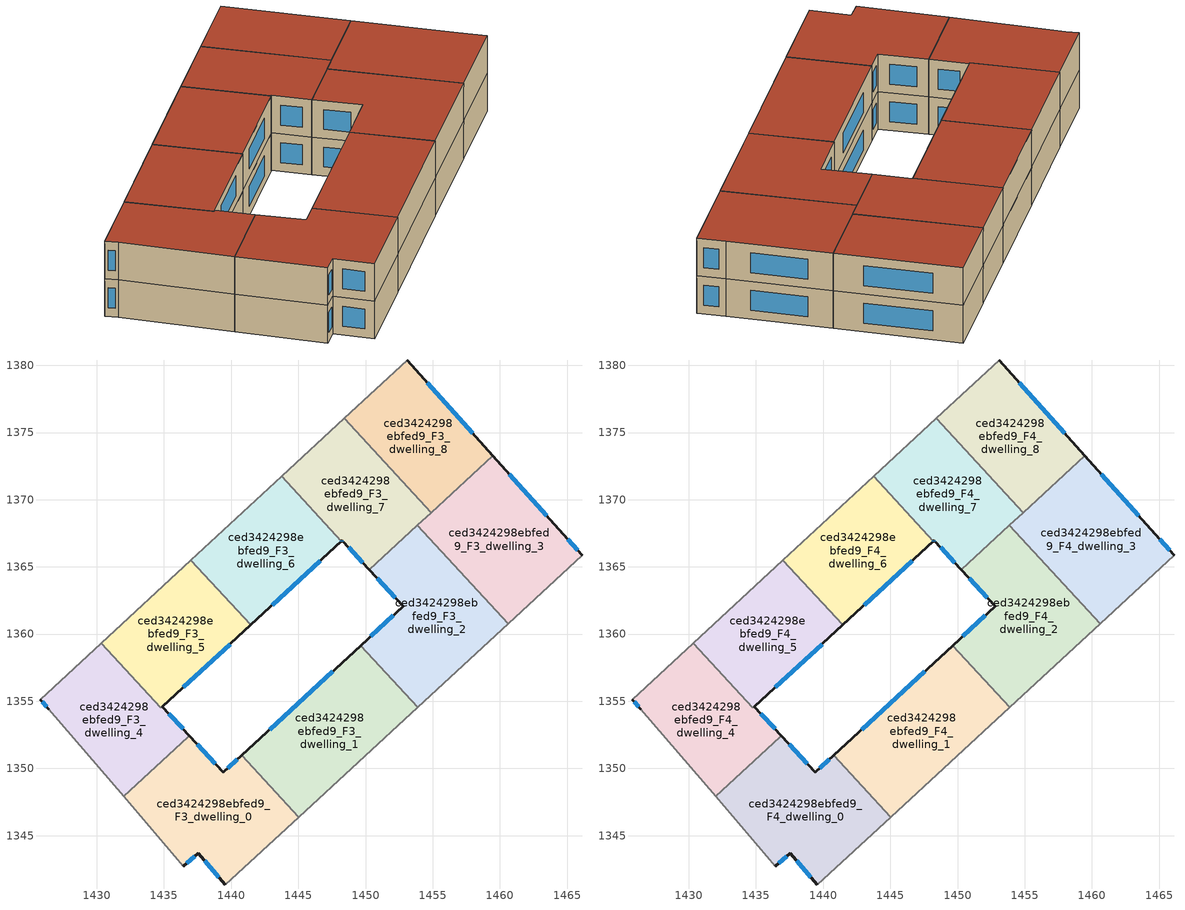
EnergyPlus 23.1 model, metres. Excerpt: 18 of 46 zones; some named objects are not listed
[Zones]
ced3424298ebfed9_F3_dwelling_0
 floor to ced3424298ebfed9_F2_dwelling_0 (EU_floor_Construction): 1440.79,1350.97 1445.02,1346.38 1439.56,1341.34 1437.56,1343.68 1436.45,1342.73 1432,1347.92 1436.78,1352.33 1436.9,1352.43 1439.42,1349.71 z9
 wall outside (EU_wall_Construction): 1436.45,1342.73 1437.56,1343.68 1439.56,1341.34 / 1440.79,1350.97 1439.42,1349.71 1436.9,1352.43 z9:12
 wall to ced3424298ebfed9_F3_dwelling_1 (EU_wall_Construction): 1445.02,1346.38 1440.79,1350.97 z9:12
 wall adiabatic (EU_wall_Construction): 1439.56,1341.34 1445.02,1346.38 / 1432,1347.92 1436.45,1342.73 z9:12
 wall to ced3424298ebfed9_F3_dwelling_4 (EU_wall_Construction): 1436.9,1352.43 1436.78,1352.33 1432,1347.92 z9:12
 window (EU_Window_Construction): 1438.03,1343.13 1439.09,1341.89 / 1436.71,1342.95 1437.3,1343.45 / 1438.83,1350.35 1437.49,1351.79 / 1440.47,1350.68 1439.74,1350.01 z9.7:11.3
ced3424298ebfed9_F3_dwelling_1
 floor to ced3424298ebfed9_F2_dwelling_1 (EU_floor_Construction): 1449.64,1359.15 1453.88,1354.56 1445.02,1346.38 1440.79,1350.97 z9
 wall outside (EU_wall_Construction): 1449.64,1359.15 1440.79,1350.97 z9:12
 wall to ced3424298ebfed9_F3_dwelling_2 (EU_wall_Construction): 1453.88,1354.56 1449.64,1359.15 z9:12
 wall adiabatic (EU_wall_Construction): 1445.02,1346.38 1453.88,1354.56 z9:12
 window (EU_Window_Construction): 1447.56,1357.23 1442.86,1352.89 z9.7:11.3
ced3424298ebfed9_F3_dwelling_2
 floor to ced3424298ebfed9_F2_dwelling_2 (EU_floor_Construction): 1453.85,1368.09 1460.61,1360.78 1453.88,1354.56 1449.64,1359.15 1452.81,1362.08 1450.28,1364.79 z9
 wall outside (EU_wall_Construction): 1450.28,1364.79 1452.81,1362.08 1449.64,1359.15 z9:12
 wall to ced3424298ebfed9_F3_dwelling_3 (EU_wall_Construction): 1460.61,1360.78 1453.85,1368.09 z9:12
 wall adiabatic (EU_wall_Construction): 1453.88,1354.56 1460.61,1360.78 z9:12
 wall to ced3424298ebfed9_F3_dwelling_7 (EU_wall_Construction): 1453.85,1368.09 1450.28,1364.79 z9:12
 window (EU_Window_Construction): 1452.06,1361.39 1450.38,1359.84 / 1450.88,1364.16 1452.21,1362.72 z9.7:11.3
ced3424298ebfed9_F3_dwelling_3
 floor to ced3424298ebfed9_F2_dwelling_3 (EU_floor_Construction): 1464.7,1367.42 1466.11,1365.85 1460.61,1360.78 1453.85,1368.09 1459.47,1373.28 z9
 wall outside (EU_wall_Construction): 1466.11,1365.85 1464.7,1367.42 1459.47,1373.28 z9:12
 wall adiabatic (EU_wall_Construction): 1460.61,1360.78 1466.11,1365.85 z9:12
 wall to ced3424298ebfed9_F3_dwelling_8 (EU_wall_Construction): 1459.47,1373.28 1454.88,1369.04 z9:12
 wall to ced3424298ebfed9_F3_dwelling_7 (EU_wall_Construction): 1454.88,1369.04 1453.86,1368.09 z9:12
 window (EU_Window_Construction): 1463.47,1368.8 1460.7,1371.9 / 1465.78,1366.22 1465.03,1367.05 z9.7:11.3
ced3424298ebfed9_F3_dwelling_4
 floor to ced3424298ebfed9_F2_dwelling_4 (EU_floor_Construction): 1434.88,1354.6 1436.9,1352.43 1436.78,1352.33 1432,1347.92 1426.44,1354.41 1425.78,1355.12 1430.32,1359.32 1434.78,1354.5 z9
 wall outside (EU_wall_Construction): 1425.78,1355.12 1426.44,1354.41 / 1436.9,1352.43 1434.88,1354.6 z9:12
 wall adiabatic (EU_wall_Construction): 1426.44,1354.41 1432,1347.92 / 1430.32,1359.32 1425.78,1355.12 z9:12
 wall to ced3424298ebfed9_F3_dwelling_5 (EU_wall_Construction): 1434.88,1354.6 1434.78,1354.5 1430.32,1359.32 z9:12
 window (EU_Window_Construction): 1425.93,1354.96 1426.29,1354.58 / 1436.42,1352.94 1435.35,1354.09 z9.7:11.3
ced3424298ebfed9_F3_dwelling_5
 floor to ced3424298ebfed9_F2_dwelling_5 (EU_floor_Construction): 1437.01,1365.51 1441.47,1360.68 1434.78,1354.5 1430.32,1359.32 z9
 wall outside (EU_wall_Construction): 1434.88,1354.6 1441.47,1360.68 z9:12
 wall adiabatic (EU_wall_Construction): 1437.01,1365.51 1430.32,1359.32 z9:12
 wall to ced3424298ebfed9_F3_dwelling_6 (EU_wall_Construction): 1441.47,1360.68 1437.01,1365.51 z9:12
 window (EU_Window_Construction): 1436.43,1356.03 1439.92,1359.25 z9.7:11.3
ced3424298ebfed9_F3_dwelling_6
 floor to ced3424298ebfed9_F2_dwelling_6 (EU_floor_Construction): 1443.76,1371.74 1448.21,1366.91 1441.47,1360.68 1437.01,1365.51 z9
 wall outside (EU_wall_Construction): 1441.47,1360.68 1448.21,1366.91 z9:12
 wall adiabatic (EU_wall_Construction): 1443.76,1371.74 1437.01,1365.51 z9:12
 wall to ced3424298ebfed9_F3_dwelling_7 (EU_wall_Construction): 1448.21,1366.91 1443.76,1371.74 z9:12
 window (EU_Window_Construction): 1443.05,1362.15 1446.63,1365.45 z9.7:11.3
ced3424298ebfed9_F3_dwelling_7
 floor to ced3424298ebfed9_F2_dwelling_7 (EU_floor_Construction): 1448.42,1376.04 1454.88,1369.04 1450.28,1364.79 1448.26,1366.96 1448.21,1366.91 1443.76,1371.74 z9
 wall outside (EU_wall_Construction): 1448.21,1366.91 1448.26,1366.96 1450.28,1364.79 z9:12
 wall adiabatic (EU_wall_Construction): 1448.42,1376.04 1443.76,1371.74 z9:12
 wall to ced3424298ebfed9_F3_dwelling_8 (EU_wall_Construction): 1454.88,1369.04 1448.42,1376.04 z9:12
 window (EU_Window_Construction): 1448.74,1366.45 1449.81,1365.3 / 1448.22,1366.92 1448.25,1366.95 z9.7:11.3
ced3424298ebfed9_F3_dwelling_8
 floor to ced3424298ebfed9_F2_dwelling_8 (EU_floor_Construction): 1453.12,1380.39 1459.47,1373.28 1454.88,1369.04 1448.42,1376.04 z9
 wall outside (EU_wall_Construction): 1459.47,1373.28 1453.12,1380.39 z9:12
 wall adiabatic (EU_wall_Construction): 1453.12,1380.39 1448.42,1376.04 z9:12
 window (EU_Window_Construction): 1457.98,1374.95 1454.61,1378.72 z9.7:11.3
ced3424298ebfed9_F4_dwelling_0
 floor to ced3424298ebfed9_F3_dwelling_0 (EU_floor_Construction): 1440.79,1350.97 1445.02,1346.38 1439.56,1341.34 1437.56,1343.68 1436.45,1342.73 1432,1347.92 1436.78,1352.33 1436.9,1352.43 1439.42,1349.71 z12
 wall outside (EU_wall_Construction): 1436.45,1342.73 1437.56,1343.68 1439.56,1341.34 / 1440.79,1350.97 1439.42,1349.71 1436.9,1352.43 z12:15
 wall to ced3424298ebfed9_F4_dwelling_1 (EU_wall_Construction): 1445.02,1346.38 1440.79,1350.97 z12:15
 wall adiabatic (EU_wall_Construction): 1439.56,1341.34 1445.02,1346.38 / 1432,1347.92 1436.45,1342.73 z12:15
 wall to ced3424298ebfed9_F4_dwelling_4 (EU_wall_Construction): 1436.9,1352.43 1436.78,1352.33 1432,1347.92 z12:15
 window (EU_Window_Construction): 1438.03,1343.13 1439.09,1341.89 / 1436.71,1342.95 1437.3,1343.45 / 1438.83,1350.35 1437.49,1351.79 / 1440.47,1350.68 1439.74,1350.01 z12.7:14.3
 roof outside (EU_roof_Construction): 1445.02,1346.38 1440.79,1350.97 1439.42,1349.71 1436.9,1352.43 1436.78,1352.33 1432,1347.92 1436.45,1342.73 1437.56,1343.68 1439.56,1341.34 z15
ced3424298ebfed9_F4_dwelling_1
 floor to ced3424298ebfed9_F3_dwelling_1 (EU_floor_Construction): 1449.64,1359.15 1453.88,1354.56 1445.02,1346.38 1440.79,1350.97 z12
 wall outside (EU_wall_Construction): 1449.64,1359.15 1440.79,1350.97 z12:15
 wall to ced3424298ebfed9_F4_dwelling_2 (EU_wall_Construction): 1453.88,1354.56 1449.64,1359.15 z12:15
 wall adiabatic (EU_wall_Construction): 1445.02,1346.38 1453.88,1354.56 z12:15
 window (EU_Window_Construction): 1447.56,1357.23 1442.86,1352.89 z12.7:14.3
 roof outside (EU_roof_Construction): 1453.88,1354.56 1449.64,1359.15 1440.79,1350.97 1445.02,1346.38 z15
ced3424298ebfed9_F4_dwelling_2
 floor to ced3424298ebfed9_F3_dwelling_2 (EU_floor_Construction): 1453.85,1368.09 1460.61,1360.78 1453.88,1354.56 1449.64,1359.15 1452.81,1362.08 1450.28,1364.79 z12
 wall outside (EU_wall_Construction): 1450.28,1364.79 1452.81,1362.08 1449.64,1359.15 z12:15
 wall to ced3424298ebfed9_F4_dwelling_3 (EU_wall_Construction): 1460.61,1360.78 1453.85,1368.09 z12:15
 wall adiabatic (EU_wall_Construction): 1453.88,1354.56 1460.61,1360.78 z12:15
 wall to ced3424298ebfed9_F4_dwelling_7 (EU_wall_Construction): 1453.85,1368.09 1450.28,1364.79 z12:15
 window (EU_Window_Construction): 1452.06,1361.39 1450.38,1359.84 / 1450.88,1364.16 1452.21,1362.72 z12.7:14.3
 roof outside (EU_roof_Construction): 1460.61,1360.78 1453.85,1368.09 1450.28,1364.79 1452.81,1362.08 1449.64,1359.15 1453.88,1354.56 z15
ced3424298ebfed9_F4_dwelling_3
 floor to ced3424298ebfed9_F3_dwelling_3 (EU_floor_Construction): 1464.7,1367.42 1466.11,1365.85 1460.61,1360.78 1453.85,1368.09 1459.47,1373.28 z12
 wall outside (EU_wall_Construction): 1466.11,1365.85 1464.7,1367.42 1459.47,1373.28 z12:15
 wall adiabatic (EU_wall_Construction): 1460.61,1360.78 1466.11,1365.85 z12:15
 wall to ced3424298ebfed9_F4_dwelling_8 (EU_wall_Construction): 1459.47,1373.28 1454.88,1369.04 z12:15
 wall to ced3424298ebfed9_F4_dwelling_7 (EU_wall_Construction): 1454.88,1369.04 1453.86,1368.09 z12:15
 window (EU_Window_Construction): 1463.47,1368.8 1460.7,1371.9 / 1465.78,1366.22 1465.03,1367.05 z12.7:14.3
 roof outside (EU_roof_Construction): 1466.11,1365.85 1464.7,1367.42 1459.47,1373.28 1453.85,1368.09 1460.61,1360.78 z15
ced3424298ebfed9_F4_dwelling_4
 floor to ced3424298ebfed9_F3_dwelling_4 (EU_floor_Construction): 1434.88,1354.6 1436.9,1352.43 1436.78,1352.33 1432,1347.92 1426.44,1354.41 1425.78,1355.12 1430.32,1359.32 1434.78,1354.5 z12
 wall outside (EU_wall_Construction): 1425.78,1355.12 1426.44,1354.41 / 1436.9,1352.43 1434.88,1354.6 z12:15
 wall adiabatic (EU_wall_Construction): 1426.44,1354.41 1432,1347.92 / 1430.32,1359.32 1425.78,1355.12 z12:15
 wall to ced3424298ebfed9_F4_dwelling_5 (EU_wall_Construction): 1434.88,1354.6 1434.78,1354.5 1430.32,1359.32 z12:15
 window (EU_Window_Construction): 1425.93,1354.96 1426.29,1354.58 / 1436.42,1352.94 1435.35,1354.09 z12.7:14.3
 roof outside (EU_roof_Construction): 1436.78,1352.33 1436.9,1352.43 1434.88,1354.6 1434.78,1354.5 1430.32,1359.32 1425.78,1355.12 1426.44,1354.41 1432,1347.92 z15
ced3424298ebfed9_F4_dwelling_5
 floor to ced3424298ebfed9_F3_dwelling_5 (EU_floor_Construction): 1437.01,1365.51 1441.47,1360.68 1434.78,1354.5 1430.32,1359.32 z12
 wall outside (EU_wall_Construction): 1434.88,1354.6 1441.47,1360.68 z12:15
 wall adiabatic (EU_wall_Construction): 1437.01,1365.51 1430.32,1359.32 z12:15
 wall to ced3424298ebfed9_F4_dwelling_6 (EU_wall_Construction): 1441.47,1360.68 1437.01,1365.51 z12:15
 window (EU_Window_Construction): 1436.43,1356.03 1439.92,1359.25 z12.7:14.3
 roof outside (EU_roof_Construction): 1441.47,1360.68 1437.01,1365.51 1430.32,1359.32 1434.78,1354.5 z15
ced3424298ebfed9_F4_dwelling_6
 floor to ced3424298ebfed9_F3_dwelling_6 (EU_floor_Construction): 1443.76,1371.74 1448.21,1366.91 1441.47,1360.68 1437.01,1365.51 z12
 wall outside (EU_wall_Construction): 1441.47,1360.68 1448.21,1366.91 z12:15
 wall adiabatic (EU_wall_Construction): 1443.76,1371.74 1437.01,1365.51 z12:15
 wall to ced3424298ebfed9_F4_dwelling_7 (EU_wall_Construction): 1448.21,1366.91 1443.76,1371.74 z12:15
 window (EU_Window_Construction): 1443.05,1362.15 1446.63,1365.45 z12.7:14.3
 roof outside (EU_roof_Construction): 1448.21,1366.91 1443.76,1371.74 1437.01,1365.51 1441.47,1360.68 z15
ced3424298ebfed9_F4_dwelling_7
 floor to ced3424298ebfed9_F3_dwelling_7 (EU_floor_Construction): 1448.42,1376.04 1454.88,1369.04 1450.28,1364.79 1448.26,1366.96 1448.21,1366.91 1443.76,1371.74 z12
 wall outside (EU_wall_Construction): 1448.21,1366.91 1448.26,1366.96 1450.28,1364.79 z12:15
 wall adiabatic (EU_wall_Construction): 1448.42,1376.04 1443.76,1371.74 z12:15
 wall to ced3424298ebfed9_F4_dwelling_8 (EU_wall_Construction): 1454.88,1369.04 1448.42,1376.04 z12:15
 window (EU_Window_Construction): 1448.74,1366.45 1449.81,1365.3 / 1448.22,1366.92 1448.25,1366.95 z12.7:14.3
 roof outside (EU_roof_Construction): 1454.88,1369.04 1448.42,1376.04 1443.76,1371.74 1448.21,1366.91 1448.26,1366.96 1450.28,1364.79 z15
ced3424298ebfed9_F4_dwelling_8
 floor to ced3424298ebfed9_F3_dwelling_8 (EU_floor_Construction): 1453.12,1380.39 1459.47,1373.28 1454.88,1369.04 1448.42,1376.04 z12
 wall outside (EU_wall_Construction): 1459.47,1373.28 1453.12,1380.39 z12:15
 wall adiabatic (EU_wall_Construction): 1453.12,1380.39 1448.42,1376.04 z12:15
 window (EU_Window_Construction): 1457.98,1374.95 1454.61,1378.72 z12.7:14.3
 roof outside (EU_roof_Construction): 1459.47,1373.28 1453.12,1380.39 1448.42,1376.04 1454.88,1369.04 z15
[Building]
EU S2 Campaign: North Axis=0; Terrain=City; Solar Distribution=FullExterior
[Site:Location]
Budapest.Ferenc.Liszt.Intl.AP: Latitude=47.437; Longitude=19.256; Time Zone=1; Elevation=185
[SizingPeriod:WeatherFileDays]
AnnualSizingPeriod: Begin Month=1; Begin Day of Month=1; End Month=12; End Day of Month=31; Day of Week for Start Day=Monday; Use Weather File Daylight Saving Period=No; Use Weather File Rain and Snow Indicators=No
[MATERIAL]
EU_InternalMass_Material: Roughness=MediumRough; Thickness=0.1; Conductivity=1; Density=1800; Specific Heat=900; Thermal Absorptance=0.9; Solar Absorptance=0.7; Visible Absorptance=0.7
[MATERIAL:NOMASS] Roughness=MediumRough; Thermal Absorptance=0.9; Solar Absorptance=0.7; Visible Absorptance=0.7
Name | Thermal Resistance
EU_wall_NoMass | 0.832559
EU_roof_NoMass | 1.39638
EU_floor_NoMass | 0.872794
[WINDOWMATERIAL:SIMPLEGLAZINGSYSTEM]
EU_Window_SimpleGlazing: UFactor=2.79869; Solar Heat Gain Coefficient=0.75; Visible Transmittance=0.75
[CONSTRUCTION]
EU_wall_Construction: EU_wall_NoMass
EU_roof_Construction: EU_roof_NoMass
EU_floor_Construction: EU_floor_NoMass
EU_Window_Construction: EU_Window_SimpleGlazing
EU_InternalMass_Construction: EU_InternalMass_Material
[ZONE] Type=1; Multiplier=1; Ceiling Height=autocalculate; Floor Area=autocalculate; Part of Total Floor Area=Yes
Name | Volume
ced3424298ebfed9_F3_dwelling_0; ced3424298ebfed9_F4_dwelling_0 | 225.953
ced3424298ebfed9_F3_dwelling_1; ced3424298ebfed9_F4_dwelling_1 | 225.918
ced3424298ebfed9_F3_dwelling_2; ced3424298ebfed9_F4_dwelling_2 | 225.948
ced3424298ebfed9_F3_dwelling_3; ced3424298ebfed9_F4_dwelling_3 | 225.967
ced3424298ebfed9_F3_dwelling_4; ced3424298ebfed9_F4_dwelling_4 | 182.092
ced3424298ebfed9_F3_dwelling_5; ced3424298ebfed9_F4_dwelling_5 | 179.446
ced3424298ebfed9_F3_dwelling_6; ced3424298ebfed9_F4_dwelling_6 | 180.765
ced3424298ebfed9_F3_dwelling_7; ced3424298ebfed9_F4_dwelling_7 | 180.773
ced3424298ebfed9_F3_dwelling_8; ced3424298ebfed9_F4_dwelling_8 | 180.776
[INTERNALMASS] Construction=EU_InternalMass_Construction
Name | Zone or ZoneList | Surface Area
ced3424298ebfed9_F3_dwelling_0_EU_InternalMass | ced3424298ebfed9_F3_dwelling_0 | 75.3175
ced3424298ebfed9_F3_dwelling_1_EU_InternalMass | ced3424298ebfed9_F3_dwelling_1 | 75.3059
ced3424298ebfed9_F3_dwelling_2_EU_InternalMass | ced3424298ebfed9_F3_dwelling_2 | 75.316
ced3424298ebfed9_F3_dwelling_3_EU_InternalMass | ced3424298ebfed9_F3_dwelling_3 | 75.3223
ced3424298ebfed9_F3_dwelling_4_EU_InternalMass | ced3424298ebfed9_F3_dwelling_4 | 60.6972
ced3424298ebfed9_F3_dwelling_5_EU_InternalMass | ced3424298ebfed9_F3_dwelling_5 | 59.8206
ced3424298ebfed9_F3_dwelling_6_EU_InternalMass | ced3424298ebfed9_F3_dwelling_6 | 60.2551
ced3424298ebfed9_F3_dwelling_7_EU_InternalMass | ced3424298ebfed9_F3_dwelling_7 | 60.2576
ced3424298ebfed9_F3_dwelling_8_EU_InternalMass | ced3424298ebfed9_F3_dwelling_8 | 60.2585
ced3424298ebfed9_F4_dwelling_0_EU_InternalMass | ced3424298ebfed9_F4_dwelling_0 | 75.3175
ced3424298ebfed9_F4_dwelling_1_EU_InternalMass | ced3424298ebfed9_F4_dwelling_1 | 75.3059
ced3424298ebfed9_F4_dwelling_2_EU_InternalMass | ced3424298ebfed9_F4_dwelling_2 | 75.316
ced3424298ebfed9_F4_dwelling_3_EU_InternalMass | ced3424298ebfed9_F4_dwelling_3 | 75.3223
ced3424298ebfed9_F4_dwelling_4_EU_InternalMass | ced3424298ebfed9_F4_dwelling_4 | 60.6972
ced3424298ebfed9_F4_dwelling_5_EU_InternalMass | ced3424298ebfed9_F4_dwelling_5 | 59.8206
ced3424298ebfed9_F4_dwelling_6_EU_InternalMass | ced3424298ebfed9_F4_dwelling_6 | 60.2551
ced3424298ebfed9_F4_dwelling_7_EU_InternalMass | ced3424298ebfed9_F4_dwelling_7 | 60.2576
ced3424298ebfed9_F4_dwelling_8_EU_InternalMass | ced3424298ebfed9_F4_dwelling_8 | 60.2585
[OTHEREQUIPMENT] Fuel Type=Electricity; Design Level Calculation Method=Watts/Area; Power per Zone Floor Area=1; Fraction Latent=0; Fraction Radiant=0; Fraction Lost=0; Carbon Dioxide Generation Rate=0; EndUse Subcategory=EU_Step8_InternalGains
Name | Zone or ZoneList or Space or SpaceList | Schedule
EU_Step8_InternalGain_ced3424298ebfed9_F3_dwelling_0_f000 | ced3424298ebfed9_F3_dwelling_0 | EU_Step8_GainSchedule_ced3424298ebfed9_F3_dwelling_0_f000
EU_Step8_InternalGain_ced3424298ebfed9_F3_dwelling_1_f000 | ced3424298ebfed9_F3_dwelling_1 | EU_Step8_GainSchedule_ced3424298ebfed9_F3_dwelling_1_f000
EU_Step8_InternalGain_ced3424298ebfed9_F3_dwelling_2_f000 | ced3424298ebfed9_F3_dwelling_2 | EU_Step8_GainSchedule_ced3424298ebfed9_F3_dwelling_2_f000
EU_Step8_InternalGain_ced3424298ebfed9_F3_dwelling_3_f000 | ced3424298ebfed9_F3_dwelling_3 | EU_Step8_GainSchedule_ced3424298ebfed9_F3_dwelling_3_f000
EU_Step8_InternalGain_ced3424298ebfed9_F3_dwelling_4_f000 | ced3424298ebfed9_F3_dwelling_4 | EU_Step8_GainSchedule_ced3424298ebfed9_F3_dwelling_4_f000
EU_Step8_InternalGain_ced3424298ebfed9_F3_dwelling_5_f000 | ced3424298ebfed9_F3_dwelling_5 | EU_Step8_GainSchedule_ced3424298ebfed9_F3_dwelling_5_f000
EU_Step8_InternalGain_ced3424298ebfed9_F3_dwelling_6_f000 | ced3424298ebfed9_F3_dwelling_6 | EU_Step8_GainSchedule_ced3424298ebfed9_F3_dwelling_6_f000
EU_Step8_InternalGain_ced3424298ebfed9_F3_dwelling_7_f000 | ced3424298ebfed9_F3_dwelling_7 | EU_Step8_GainSchedule_ced3424298ebfed9_F3_dwelling_7_f000
EU_Step8_InternalGain_ced3424298ebfed9_F3_dwelling_8_f000 | ced3424298ebfed9_F3_dwelling_8 | EU_Step8_GainSchedule_ced3424298ebfed9_F3_dwelling_8_f000
EU_Step8_InternalGain_ced3424298ebfed9_F4_dwelling_0_f000 | ced3424298ebfed9_F4_dwelling_0 | EU_Step8_GainSchedule_ced3424298ebfed9_F4_dwelling_0_f000
EU_Step8_InternalGain_ced3424298ebfed9_F4_dwelling_1_f000 | ced3424298ebfed9_F4_dwelling_1 | EU_Step8_GainSchedule_ced3424298ebfed9_F4_dwelling_1_f000
EU_Step8_InternalGain_ced3424298ebfed9_F4_dwelling_2_f000 | ced3424298ebfed9_F4_dwelling_2 | EU_Step8_GainSchedule_ced3424298ebfed9_F4_dwelling_2_f000
EU_Step8_InternalGain_ced3424298ebfed9_F4_dwelling_3_f000 | ced3424298ebfed9_F4_dwelling_3 | EU_Step8_GainSchedule_ced3424298ebfed9_F4_dwelling_3_f000
EU_Step8_InternalGain_ced3424298ebfed9_F4_dwelling_4_f000 | ced3424298ebfed9_F4_dwelling_4 | EU_Step8_GainSchedule_ced3424298ebfed9_F4_dwelling_4_f000
EU_Step8_InternalGain_ced3424298ebfed9_F4_dwelling_5_f000 | ced3424298ebfed9_F4_dwelling_5 | EU_Step8_GainSchedule_ced3424298ebfed9_F4_dwelling_5_f000
EU_Step8_InternalGain_ced3424298ebfed9_F4_dwelling_6_f000 | ced3424298ebfed9_F4_dwelling_6 | EU_Step8_GainSchedule_ced3424298ebfed9_F4_dwelling_6_f000
EU_Step8_InternalGain_ced3424298ebfed9_F4_dwelling_7_f000 | ced3424298ebfed9_F4_dwelling_7 | EU_Step8_GainSchedule_ced3424298ebfed9_F4_dwelling_7_f000
EU_Step8_InternalGain_ced3424298ebfed9_F4_dwelling_8_f000 | ced3424298ebfed9_F4_dwelling_8 | EU_Step8_GainSchedule_ced3424298ebfed9_F4_dwelling_8_f000
[ZONEVENTILATION:DESIGNFLOWRATE] Schedule=EU_AlwaysOn; Design Flow Rate Calculation Method=AirChanges/Hour; Air Changes per Hour=0.475469; Ventilation Type=Natural; Fan Pressure Rise=0; Fan Total Efficiency=1; Constant Term Coefficient=1; Temperature Term Coefficient=0; Velocity Term Coefficient=0; Velocity Squared Term Coefficient=0; Minimum Indoor Temperature=-100; Maximum Indoor Temperature=100; Delta Temperature=-100; Minimum Outdoor Temperature=-100; Maximum Outdoor Temperature=100; Maximum Wind Speed=40
Name | Zone or ZoneList or Space or SpaceList
EU_ConstantAir_ced3424298ebfed9_F3_dwelling_0 | ced3424298ebfed9_F3_dwelling_0
EU_ConstantAir_ced3424298ebfed9_F3_dwelling_1 | ced3424298ebfed9_F3_dwelling_1
EU_ConstantAir_ced3424298ebfed9_F3_dwelling_2 | ced3424298ebfed9_F3_dwelling_2
EU_ConstantAir_ced3424298ebfed9_F3_dwelling_3 | ced3424298ebfed9_F3_dwelling_3
EU_ConstantAir_ced3424298ebfed9_F3_dwelling_4 | ced3424298ebfed9_F3_dwelling_4
EU_ConstantAir_ced3424298ebfed9_F3_dwelling_5 | ced3424298ebfed9_F3_dwelling_5
EU_ConstantAir_ced3424298ebfed9_F3_dwelling_6 | ced3424298ebfed9_F3_dwelling_6
EU_ConstantAir_ced3424298ebfed9_F3_dwelling_7 | ced3424298ebfed9_F3_dwelling_7
EU_ConstantAir_ced3424298ebfed9_F3_dwelling_8 | ced3424298ebfed9_F3_dwelling_8
EU_ConstantAir_ced3424298ebfed9_F4_dwelling_0 | ced3424298ebfed9_F4_dwelling_0
EU_ConstantAir_ced3424298ebfed9_F4_dwelling_1 | ced3424298ebfed9_F4_dwelling_1
EU_ConstantAir_ced3424298ebfed9_F4_dwelling_2 | ced3424298ebfed9_F4_dwelling_2
EU_ConstantAir_ced3424298ebfed9_F4_dwelling_3 | ced3424298ebfed9_F4_dwelling_3
EU_ConstantAir_ced3424298ebfed9_F4_dwelling_4 | ced3424298ebfed9_F4_dwelling_4
EU_ConstantAir_ced3424298ebfed9_F4_dwelling_5 | ced3424298ebfed9_F4_dwelling_5
EU_ConstantAir_ced3424298ebfed9_F4_dwelling_6 | ced3424298ebfed9_F4_dwelling_6
EU_ConstantAir_ced3424298ebfed9_F4_dwelling_7 | ced3424298ebfed9_F4_dwelling_7
EU_ConstantAir_ced3424298ebfed9_F4_dwelling_8 | ced3424298ebfed9_F4_dwelling_8
[HVACTEMPLATE:ZONE:IDEALLOADSAIRSYSTEM] System Availability Schedule=EU_AlwaysOn; Maximum Heating Supply Air Temperature=50; Minimum Cooling Supply Air Temperature=13; Maximum Heating Supply Air Humidity Ratio=0.0156; Minimum Cooling Supply Air Humidity Ratio=0.0077; Heating Limit=NoLimit; Cooling Limit=NoLimit; Heating Availability Schedule=EU_AlwaysOn; Cooling Availability Schedule=EU_CoolingOff; Dehumidification Control Type=ConstantSensibleHeatRatio; Cooling Sensible Heat Ratio=0.7; Dehumidification Setpoint=60; Humidification Control Type=None; Humidification Setpoint=30; Outdoor Air Method=None; Outdoor Air Flow Rate per Person=0.00944; Outdoor Air Flow Rate per Zone Floor Area=0; Outdoor Air Flow Rate per Zone=0; Demand Controlled Ventilation Type=None; Outdoor Air Economizer Type=NoEconomizer; Heat Recovery Type=None; Sensible Heat Recovery Effectiveness=0.7; Latent Heat Recovery Effectiveness=0.65
Name | Template Thermostat
ced3424298ebfed9_F3_dwelling_0 | EU_HeatOnly_ced3424298ebfed9_F3_dwelling_0
ced3424298ebfed9_F3_dwelling_1 | EU_HeatOnly_ced3424298ebfed9_F3_dwelling_1
ced3424298ebfed9_F3_dwelling_2 | EU_HeatOnly_ced3424298ebfed9_F3_dwelling_2
ced3424298ebfed9_F3_dwelling_3 | EU_HeatOnly_ced3424298ebfed9_F3_dwelling_3
ced3424298ebfed9_F3_dwelling_4 | EU_HeatOnly_ced3424298ebfed9_F3_dwelling_4
ced3424298ebfed9_F3_dwelling_5 | EU_HeatOnly_ced3424298ebfed9_F3_dwelling_5
ced3424298ebfed9_F3_dwelling_6 | EU_HeatOnly_ced3424298ebfed9_F3_dwelling_6
ced3424298ebfed9_F3_dwelling_7 | EU_HeatOnly_ced3424298ebfed9_F3_dwelling_7
ced3424298ebfed9_F3_dwelling_8 | EU_HeatOnly_ced3424298ebfed9_F3_dwelling_8
ced3424298ebfed9_F4_dwelling_0 | EU_HeatOnly_ced3424298ebfed9_F4_dwelling_0
ced3424298ebfed9_F4_dwelling_1 | EU_HeatOnly_ced3424298ebfed9_F4_dwelling_1
ced3424298ebfed9_F4_dwelling_2 | EU_HeatOnly_ced3424298ebfed9_F4_dwelling_2
ced3424298ebfed9_F4_dwelling_3 | EU_HeatOnly_ced3424298ebfed9_F4_dwelling_3
ced3424298ebfed9_F4_dwelling_4 | EU_HeatOnly_ced3424298ebfed9_F4_dwelling_4
ced3424298ebfed9_F4_dwelling_5 | EU_HeatOnly_ced3424298ebfed9_F4_dwelling_5
ced3424298ebfed9_F4_dwelling_6 | EU_HeatOnly_ced3424298ebfed9_F4_dwelling_6
ced3424298ebfed9_F4_dwelling_7 | EU_HeatOnly_ced3424298ebfed9_F4_dwelling_7
ced3424298ebfed9_F4_dwelling_8 | EU_HeatOnly_ced3424298ebfed9_F4_dwelling_8
[SIZING:ZONE] Zone Cooling Design Supply Air Temperature Input Method=SupplyAirTemperature; Zone Cooling Design Supply Air Temperature=13; Zone Heating Design Supply Air Temperature Input Method=SupplyAirTemperature; Zone Heating Design Supply Air Temperature=50; Zone Cooling Design Supply Air Humidity Ratio=0.008; Zone Heating Design Supply Air Humidity Ratio=0.008; Cooling Design Air Flow Method=DesignDay; Cooling Design Air Flow Rate=0; Cooling Minimum Air Flow per Zone Floor Area=0.000762; Cooling Minimum Air Flow=0; Cooling Minimum Air Flow Fraction=0.2; Heating Design Air Flow Method=DesignDay; Heating Design Air Flow Rate=0; Heating Maximum Air Flow per Zone Floor Area=0.002032; Heating Maximum Air Flow=0.141576; Heating Maximum Air Flow Fraction=0.3; Account for Dedicated Outdoor Air System=No; Dedicated Outdoor Air System Control Strategy=NeutralSupplyAir; Dedicated Outdoor Air Low Setpoint Temperature for Design=autosize; Dedicated Outdoor Air High Setpoint Temperature for Design=autosize; Zone Load Sizing Method=Sensible Load Only No Latent Load; Zone Latent Cooling Design Supply Air Humidity Ratio Input Method=HumidityRatioDifference; Zone Cooling Design Supply Air Humidity Ratio Difference=0.005; Zone Latent Heating Design Supply Air Humidity Ratio Input Method=HumidityRatioDifference; Zone Humidification Design Supply Air Humidity Ratio Difference=0.005
ced3424298ebfed9_F3_dwelling_0; ced3424298ebfed9_F3_dwelling_1; ced3424298ebfed9_F3_dwelling_2; ced3424298ebfed9_F3_dwelling_3; ced3424298ebfed9_F3_dwelling_4; ced3424298ebfed9_F3_dwelling_5; ced3424298ebfed9_F3_dwelling_6; ced3424298ebfed9_F3_dwelling_7; ced3424298ebfed9_F3_dwelling_8; ced3424298ebfed9_F4_dwelling_0; ced3424298ebfed9_F4_dwelling_1; ced3424298ebfed9_F4_dwelling_2; ced3424298ebfed9_F4_dwelling_3; ced3424298ebfed9_F4_dwelling_4; ced3424298ebfed9_F4_dwelling_5; ced3424298ebfed9_F4_dwelling_6; ced3424298ebfed9_F4_dwelling_7; ced3424298ebfed9_F4_dwelling_8
[SCHEDULE:CONSTANT]
Name | Hourly Value
EU_AlwaysOn | 1
EU_CoolingOff | 0
[SCHEDULE:FILE] Column Number=1; Rows to Skip at Top=0; Number of Hours of Data=8760; Column Separator=Comma; Interpolate to Timestep=No; Minutes per Item=60; Adjust Schedule for Daylight Savings=Yes
Name | File
EU_Step8_GainSchedule_ced3424298ebfed9_F3_dwelling_0_f000 | ../../schedules/ced3424298ebfed9/ced3424298ebfed9_F3_dwelling_0_f000_gain.csv
EU_Step8_GainSchedule_ced3424298ebfed9_F3_dwelling_1_f000 | ../../schedules/ced3424298ebfed9/ced3424298ebfed9_F3_dwelling_1_f000_gain.csv
EU_Step8_GainSchedule_ced3424298ebfed9_F3_dwelling_2_f000 | ../../schedules/ced3424298ebfed9/ced3424298ebfed9_F3_dwelling_2_f000_gain.csv
EU_Step8_GainSchedule_ced3424298ebfed9_F3_dwelling_3_f000 | ../../schedules/ced3424298ebfed9/ced3424298ebfed9_F3_dwelling_3_f000_gain.csv
EU_Step8_GainSchedule_ced3424298ebfed9_F3_dwelling_4_f000 | ../../schedules/ced3424298ebfed9/ced3424298ebfed9_F3_dwelling_4_f000_gain.csv
EU_Step8_GainSchedule_ced3424298ebfed9_F3_dwelling_5_f000 | ../../schedules/ced3424298ebfed9/ced3424298ebfed9_F3_dwelling_5_f000_gain.csv
EU_Step8_GainSchedule_ced3424298ebfed9_F3_dwelling_6_f000 | ../../schedules/ced3424298ebfed9/ced3424298ebfed9_F3_dwelling_6_f000_gain.csv
EU_Step8_GainSchedule_ced3424298ebfed9_F3_dwelling_7_f000 | ../../schedules/ced3424298ebfed9/ced3424298ebfed9_F3_dwelling_7_f000_gain.csv
EU_Step8_GainSchedule_ced3424298ebfed9_F3_dwelling_8_f000 | ../../schedules/ced3424298ebfed9/ced3424298ebfed9_F3_dwelling_8_f000_gain.csv
EU_Step8_GainSchedule_ced3424298ebfed9_F4_dwelling_0_f000 | ../../schedules/ced3424298ebfed9/ced3424298ebfed9_F4_dwelling_0_f000_gain.csv
EU_Step8_GainSchedule_ced3424298ebfed9_F4_dwelling_1_f000 | ../../schedules/ced3424298ebfed9/ced3424298ebfed9_F4_dwelling_1_f000_gain.csv
EU_Step8_GainSchedule_ced3424298ebfed9_F4_dwelling_2_f000 | ../../schedules/ced3424298ebfed9/ced3424298ebfed9_F4_dwelling_2_f000_gain.csv
EU_Step8_GainSchedule_ced3424298ebfed9_F4_dwelling_3_f000 | ../../schedules/ced3424298ebfed9/ced3424298ebfed9_F4_dwelling_3_f000_gain.csv
EU_Step8_GainSchedule_ced3424298ebfed9_F4_dwelling_4_f000 | ../../schedules/ced3424298ebfed9/ced3424298ebfed9_F4_dwelling_4_f000_gain.csv
EU_Step8_GainSchedule_ced3424298ebfed9_F4_dwelling_5_f000 | ../../schedules/ced3424298ebfed9/ced3424298ebfed9_F4_dwelling_5_f000_gain.csv
EU_Step8_GainSchedule_ced3424298ebfed9_F4_dwelling_6_f000 | ../../schedules/ced3424298ebfed9/ced3424298ebfed9_F4_dwelling_6_f000_gain.csv
EU_Step8_GainSchedule_ced3424298ebfed9_F4_dwelling_7_f000 | ../../schedules/ced3424298ebfed9/ced3424298ebfed9_F4_dwelling_7_f000_gain.csv
EU_Step8_GainSchedule_ced3424298ebfed9_F4_dwelling_8_f000 | ../../schedules/ced3424298ebfed9/ced3424298ebfed9_F4_dwelling_8_f000_gain.csv
